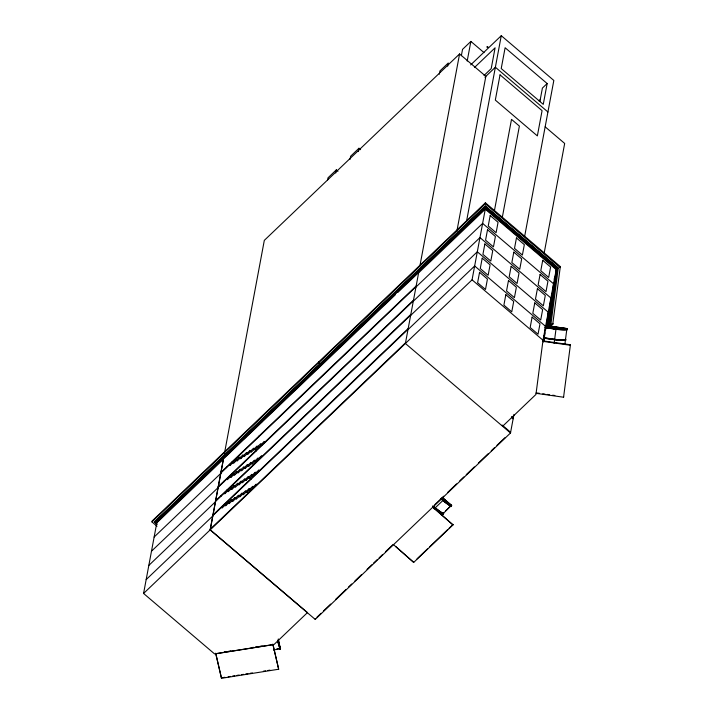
<?xml version="1.0" encoding="UTF-8"?>
<svg xmlns="http://www.w3.org/2000/svg" width="714" height="714" viewBox="0 0 714 714"><rect width="100%" height="100%" fill="white"/><g stroke="black" fill="none" stroke-linecap="round" stroke-linejoin="round"><path stroke-width="1.07" d="M418.609 272.864L485.279 209.211L556.224 269.615L543.006 340.239L535.946 394.44L502.611 426.276M545.442 325.53L567.282 328.627L545.442 325.53L545.094 327.423L556.019 328.976A28.096 12.656 7.4 0 0 565.122 329.573L567.112 329.52L565.086 329.895A28.096 12.656 7.4 0 1 555.974 329.288L545.05 327.735M543.568 341.542L544.273 336.169L543.568 336.071M543.559 342.006L545.603 326.387L474.658 265.983L407.98 329.636M543.765 341.283L545.059 332.733M546.076 326.102L566.898 328.735L564.845 344.532M546.531 325.468L548.254 312.197L477.309 251.783L410.639 315.445M546.567 326.003L549.075 311.25L547.094 326.459M547.379 325.932L550.913 298.006L479.969 237.592L413.29 301.254M547.915 326.387L551.735 297.06L549.789 307.466M547.95 326.95L553.573 283.806L482.619 223.402L415.95 287.055M548.075 326.825L551.681 303.655M556.224 269.615L548.548 327.092M549.521 321.925L555.572 275.47M555.858 273.257L556.144 271.043M485.35 207.676L155.786 522.844L485.35 207.676L557.09 268.759L549.842 324.12L549.959 323.496L548.352 325.031M548.602 326.218L550.976 323.942L558.268 268.107L485.333 206.007L154.465 521.907L156.946 524.388M550.351 326.655L552.734 324.379L560.311 266.599L485.386 202.803L152.136 520.979L151.957 521.925L157.009 526.227M554.126 343.505L556.036 328.815A27.757 12.495 7.4 0 0 566.782 329.368M543.684 338.195L554.608 339.748A28.096 12.656 7.4 0 0 563.721 340.355L565.756 339.98L563.765 340.034A28.096 12.656 7.4 0 1 554.653 339.436L543.729 337.883M565.881 339.4L565.711 340.301M536.178 392.861L536.089 393.334L563.569 397.225L570.424 344.773L542.952 340.881L542.863 341.354L570.334 345.246L570.424 344.773M143.576 593.459L156.794 522.835L223.464 459.182L210.246 529.806L307.475 612.585L274.131 644.421L214.521 653.872L143.576 593.459L472.061 279.834L485.279 209.211M224.437 453.488L264.314 240.377L459.575 53.952L485.85 76.327L456.808 231.514M218.502 510.269L218.636 509.555M221.153 496.078L221.286 495.364M223.812 481.879L223.946 481.174M226.472 467.688L226.606 466.983M229.123 453.497L231.631 450.525M222.313 506.628L222.045 508.047L225.856 504.414L225.588 505.833L229.399 502.192L229.132 503.611L232.942 499.978L232.675 501.398L236.486 497.756L236.218 499.175L240.029 495.543L239.77 496.962L243.572 493.32L243.313 494.74L247.124 491.098L246.857 492.517L250.668 488.885L250.4 490.304L254.211 486.662L254.077 487.376M224.964 492.437L224.705 493.856L228.507 490.215L228.248 491.643L232.059 488.001L231.791 489.42L235.602 485.779L235.334 487.198L239.145 483.565L238.878 484.984L242.689 481.343L242.421 482.762L246.232 479.13L245.964 480.549L249.775 476.907L249.507 478.326L253.318 474.694L253.059 476.113L256.861 472.472L256.737 473.186M227.623 478.246L227.355 479.665L231.166 476.024L230.899 477.443L234.71 473.81L234.442 475.229L238.253 471.588L237.994 473.007L241.796 469.375L241.537 470.794L245.348 467.152L245.081 468.571L248.891 464.93L248.624 466.358L252.435 462.717L252.167 464.136L255.978 460.494L255.71 461.913L259.521 458.281L259.387 458.986M230.283 464.055L230.015 465.474L233.826 461.833L233.558 463.252L237.369 459.611L237.102 461.03L240.913 457.397L240.645 458.816L244.456 455.175L244.188 456.594L247.999 452.962L247.731 454.381L251.542 450.739L251.283 452.158L255.085 448.526L254.827 449.945L258.638 446.304L258.37 447.723L262.181 444.09L262.047 444.795M224.348 504.102L224.08 505.521L227.891 501.88L227.623 503.299L231.434 499.666L231.175 501.085L234.977 497.444L234.719 498.863L238.53 495.23L238.262 496.649L242.073 493.008L241.805 494.427L245.616 490.795L245.348 492.214L249.159 488.572L248.891 489.991L252.702 486.359L252.435 487.778L256.246 484.137L255.978 485.556M227.007 489.911L226.74 491.33L230.551 487.689L230.283 489.108L234.094 485.475L233.826 486.894L237.637 483.253L237.369 484.672L241.18 481.04L240.913 482.459L244.723 478.817L244.456 480.236L248.267 476.595L248.008 478.014L251.81 474.382L251.551 475.801L255.362 472.159L255.094 473.578L258.905 469.946L258.638 471.365M229.658 475.711L229.39 477.139L233.201 473.498L232.942 474.917L236.745 471.276L236.486 472.695L240.297 469.062L240.029 470.481L243.84 466.84L243.572 468.259L247.383 464.627L247.115 466.046L250.926 462.404L250.659 463.823L254.47 460.191L254.202 461.61L258.013 457.969L257.745 459.388L261.556 455.755L261.297 457.174M232.318 461.521L232.05 462.94L235.861 459.307L235.593 460.726L239.404 457.085L239.136 458.504L242.947 454.872L242.68 456.291L246.491 452.649L246.232 454.068L250.034 450.427L249.775 451.855L253.586 448.213L253.318 449.633L257.129 445.991L256.861 447.41L260.672 443.778L260.405 445.197L264.216 441.555L263.948 442.975M221.501 678.3L215.708 653.319L221.501 678.3L278.674 669.232L272.882 644.251L278.674 669.232M250.882 479.344L251.016 478.639M253.541 465.153L253.675 464.448M256.201 450.962L256.326 450.248M258.852 436.772L258.986 436.058M261.511 422.572L261.645 421.867M327.592 180.008L327.994 177.831L336.33 169.87L337.972 171.271M335.741 173.038L336.33 169.87M350.03 159.4L350.619 156.232L358.955 148.271L360.597 149.672M318.703 361.953L318.524 362.899L320.568 364.997L320.452 365.63M318.819 361.837L318.64 362.783L320.684 364.89L320.568 365.514M358.339 151.547L358.955 148.271M280.183 648.276L280.067 648.91A27.757 4.641 81 0 1 277.621 640.431L277.969 640.378A27.757 4.641 81 0 0 280.415 648.856L273.471 649.954M278.299 638.959L280.468 649.276L278.21 639.78M280.415 648.856L280.531 648.223L276.88 648.803M395.27 294.864L223.411 458.95L210.13 529.913L315.231 619.413L315.365 618.708M439.297 74.247L439.913 70.972L448.249 63.019L447.651 66.188M418.672 272.525L405.391 343.488L510.492 432.987L315.231 619.413M419.894 265.965L459.575 53.952M461.351 55.71L462.538 49.373L470.874 41.421L484.012 52.604M467.188 61.065L470.874 41.421M393.307 544.479L413.718 562.409L453.006 524.897L432.595 506.967L453.006 524.897M466.537 221.322L501.273 35.7L553.832 80.45L524.611 236.566M413.718 562.409L395.77 546.576M151.957 521.925L485.208 203.749L485.386 202.803M154.403 522.229L485.333 206.007M494.365 211.005L511.51 119.372L519.39 126.083L502.245 217.716M443.233 513.116L443.117 513.75A27.757 10.531 46.3 0 1 435.058 507.984L433.478 506.645M443.474 512.893L443.349 513.518A27.757 10.531 46.3 0 1 435.29 507.752M443.358 514.08C444.081 511.456 443.555 515.865 441.859 513.188A28.096 10.665 46.3 0 1 435.031 508.145L433.398 506.753M441.395 515.392L451.373 505.342L442.403 497.703M440.493 498.515L442.939 500.594A28.096 10.665 46.3 0 0 449.766 505.637L451.266 506.538L451.667 505.414L442.707 497.783M451.266 506.538L451.667 505.414M539.936 101.227L542.399 88.081L547.156 83.538L505.119 47.74L501.219 68.553L543.265 104.351L547.156 83.538M510.492 432.987L513.964 414.423M544.229 252.738L564.676 143.452L545.184 126.851M546.121 325.789L545.782 327.681L556.036 328.815M543.309 341.337L544.273 336.169M544.407 336.196L544.068 338.088L554.635 339.587A27.757 12.495 7.4 0 0 565.381 340.141L565.542 339.195M545.451 330.653L545.835 328.565M557.09 268.759L556.974 269.392L485.225 208.309M552.672 296.096L550.717 306.502L554.885 279.085L554.037 278.969M558.268 268.107L485.27 206.319M548.298 326.914L549.468 320.675M560.311 266.599L560.133 267.545L485.208 203.749M550.976 323.942L548.655 325.905M552.734 324.379L552.913 323.433L550.53 325.709M566.898 328.735L566.737 329.681A27.757 12.495 7.4 0 1 556.001 329.127L545.434 327.628M567.077 329.841L567.282 328.627M563.569 397.225L563.658 396.752M470.66 64.929L501.273 35.7M474.462 67.518L495.097 47.811L491.205 68.624L484.056 75.443M484.904 77.237L495.373 67.232L547.924 111.982M538.918 100.897L540.507 99.38M243.474 439.208L245.848 436.95M250.587 432.425L252.952 430.158M397.689 292.553L417.86 273.292M220.885 472.436L416.146 286.011M220.751 473.141L416.012 286.716M154.135 537.026L220.813 473.373M218.234 486.627L413.486 300.201M218.1 487.341L413.352 300.906M151.475 551.226L218.154 487.564M215.574 500.817L410.836 314.392M215.441 501.531L410.702 315.106M148.824 565.417L215.494 501.755M212.915 515.017L408.176 328.583M212.79 515.722L408.042 329.297M146.165 579.607L212.843 515.954M210.264 529.208L405.516 342.782M316.98 617.164L321.014 613.308M323.433 610.997L330.698 604.071M335.535 599.448L346.031 589.434M348.45 587.122L351.672 584.034M354.903 580.955L361.355 574.797M367.005 569.397L371.851 564.774M373.458 563.239L377.492 559.383M379.107 557.848L382.338 554.76M385.56 551.681L392.825 544.746M434.781 504.691L443.662 496.212M447.696 492.365L456.567 483.887M459.798 480.808L463.832 476.961M466.251 474.649L474.319 466.938M478.353 463.091L488.037 453.845M491.259 450.766L494.49 447.687M496.908 445.375L504.976 437.673M434.139 508.859L443.198 500.211A27.757 10.531 46.3 0 0 451.257 505.976M445.527 510.929L451.373 505.342M417.012 558.875L427.436 548.923M429.837 546.621L447.482 529.779M449.088 528.253L453.095 524.424M224.285 651.962L226.445 651.614M228.605 651.275L230.774 650.927M251.328 647.669L253.497 647.33M255.657 646.982L257.825 646.643M259.985 646.295L262.145 645.956M215.619 653.792L272.793 644.724M222.697 677.648L224.892 677.3M228.194 676.783L230.39 676.435M232.585 676.087L234.79 675.739M236.986 675.382L239.181 675.033M241.386 674.685L243.581 674.337M245.786 673.989L247.981 673.641M250.177 673.293L252.381 672.945M263.377 671.205L265.572 670.848M267.768 670.5L269.972 670.151M545.728 326.057L566.862 329.047M544.113 337.776L554.68 339.275A27.757 12.495 7.4 0 0 565.417 339.828M537.276 393.021L539.481 393.325M542.774 393.798L544.969 394.11M547.174 394.423L549.369 394.726M552.663 395.199L554.858 395.511M451.498 506.306L449.998 505.405A28.096 10.665 46.3 0 1 443.171 500.371L441.547 498.979M443.59 513.857L442.091 512.955A28.096 10.665 46.3 0 1 435.263 507.922L432.818 505.833M472.061 279.834L543.006 340.239M511.59 416.637L513.286 418.083M511.456 417.351L513.152 418.797M502.147 425.062L510.626 432.273M442.466 498.006L451.426 505.637M442.011 497.801L451.141 505.574L451.016 506.199A27.757 10.531 46.3 0 1 442.957 500.434L440.592 498.426M441.502 498.765L443.198 500.211M154.465 521.907L157.009 524.076M280.468 649.276L279.995 647.884A28.096 4.695 81 0 1 277.942 640.538L277.594 640.592A28.096 4.695 81 0 0 279.647 647.937L280.12 649.329M487.028 46.954C487.805 48.829 488.572 45.598 487.028 46.954M500.041 74.863L495.32 100.094L537.356 135.892L542.078 110.661L500.041 74.863M479.558 272.346L477.604 282.753L485.493 289.465L487.439 279.058L479.558 272.346M482.209 258.156L480.263 268.562L488.144 275.274L490.099 264.867L482.209 258.156M484.868 243.956L482.923 254.371L490.804 261.083L492.749 250.676L484.868 243.956M487.519 229.765L485.574 240.172L493.454 246.883L495.409 236.477L487.519 229.765M490.179 215.574L488.233 225.981L496.114 232.693L498.06 222.286L490.179 215.574M505.833 294.721L503.888 305.128L511.768 311.839L513.714 301.433L505.833 294.721M508.484 280.531L506.538 290.937L514.419 297.649L516.374 287.242L508.484 280.531M511.144 266.331L509.198 276.746L517.079 283.458L519.024 273.043L511.144 266.331M513.803 252.14L511.849 262.547L519.738 269.258L521.684 258.852L513.803 252.14M516.454 237.949L514.508 248.356L522.389 255.068L524.335 244.661L516.454 237.949M532.109 317.096L530.163 327.503L538.044 334.214L539.989 323.808L532.109 317.096M534.768 302.906L532.814 313.312L540.703 320.024L542.649 309.617L534.768 302.906M537.419 288.706L535.473 299.112L543.354 305.833L545.3 295.417L537.419 288.706M540.079 274.515L538.133 284.922L546.014 291.633L547.959 281.227L540.079 274.515M542.729 260.324L540.784 270.731L548.664 277.443L550.619 267.036L542.729 260.324"/></g></svg>
